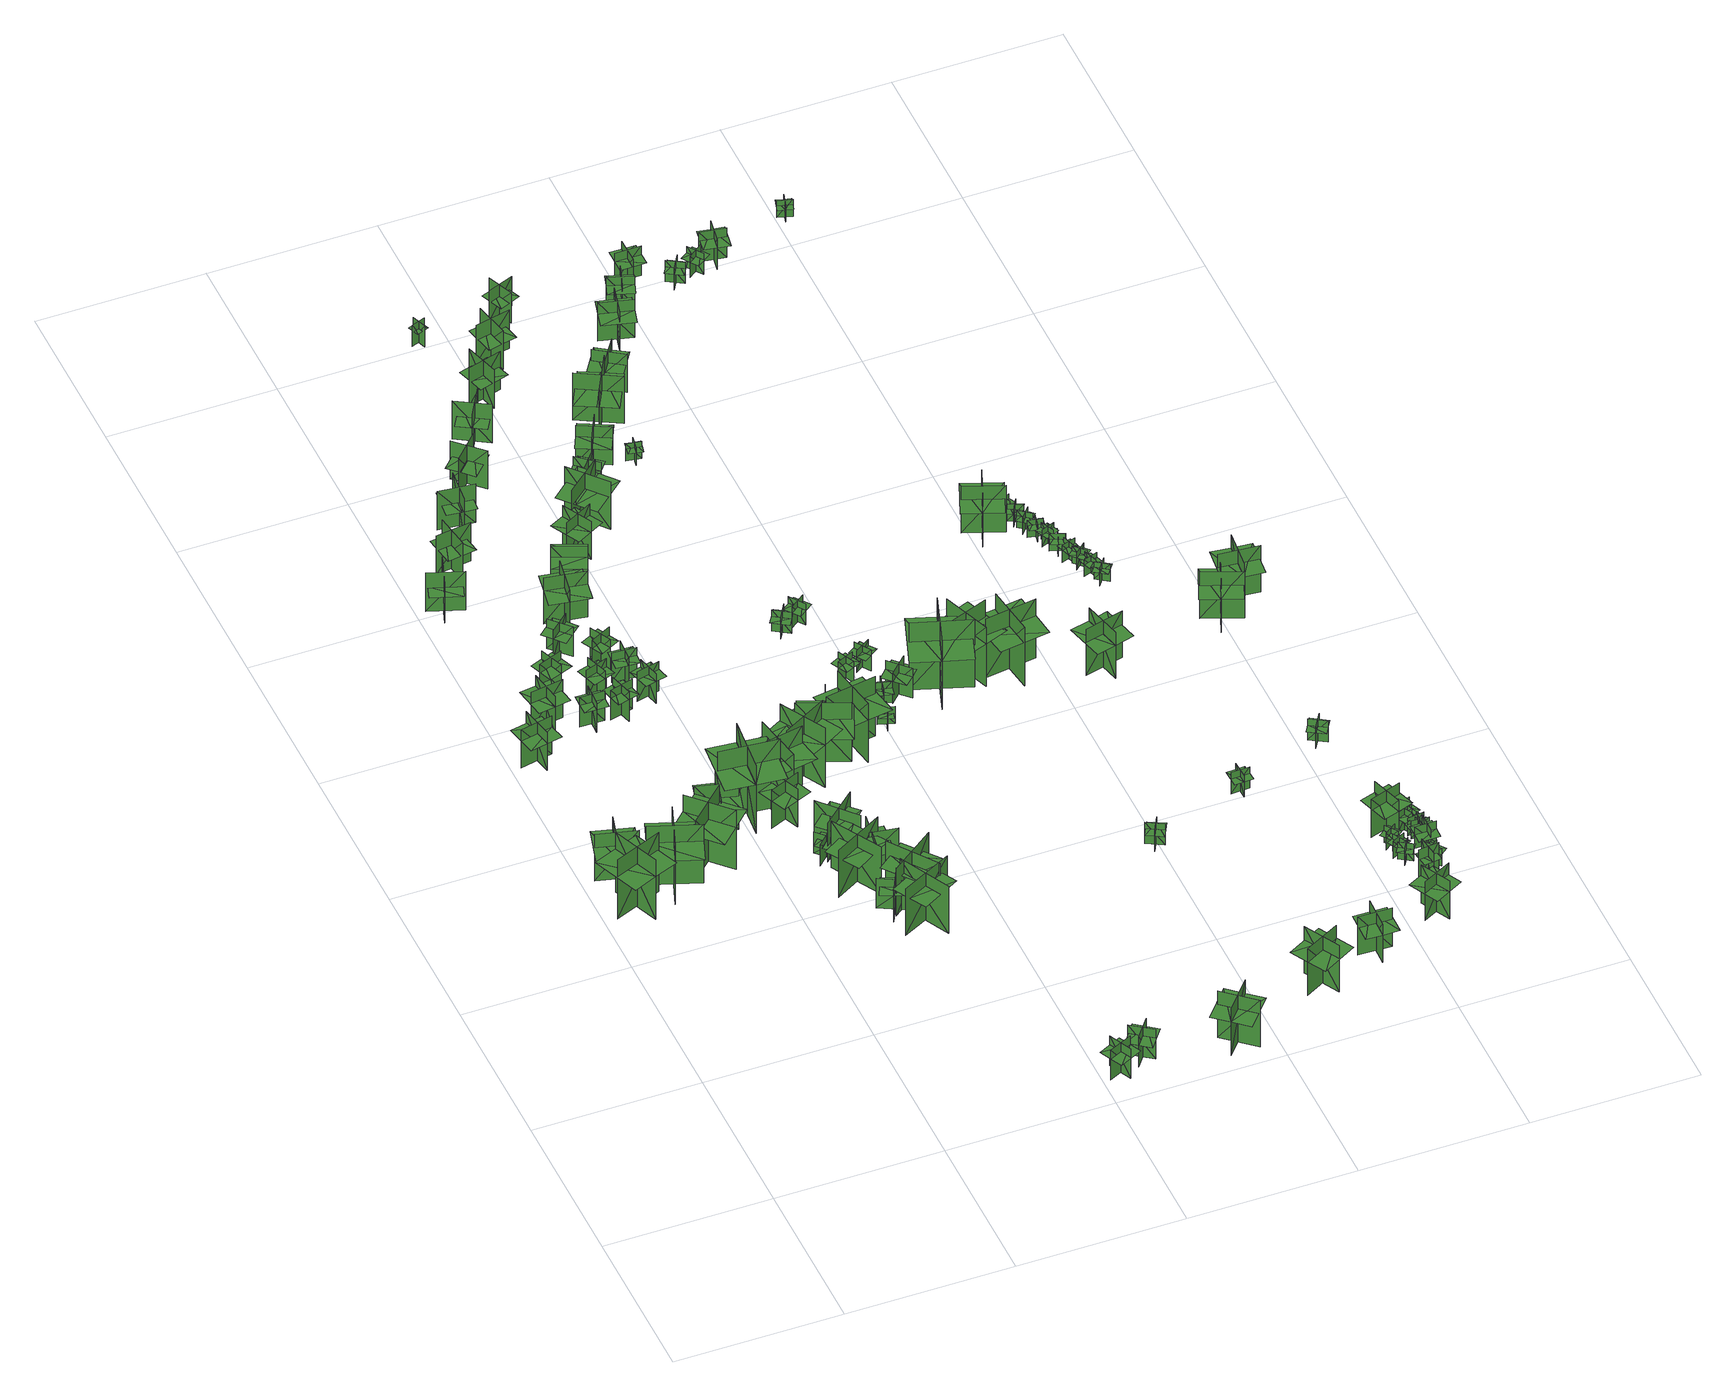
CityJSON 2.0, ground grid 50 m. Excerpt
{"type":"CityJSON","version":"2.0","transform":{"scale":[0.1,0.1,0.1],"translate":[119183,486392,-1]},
"CityObjects":{
"tree1":{"type":"SolitaryVegetationObject","geometry":[{"type":"MultiSurface","lod":"1","boundaries":[[[0,1,2]],[[0,2,3]],[[4,5,6]],[[4,6,7]],[[8,9,10]],[[8,10,11]],[[8,11,12]],[[8,12,13]]]}]},
"tree2":{"type":"SolitaryVegetationObject","geometry":[{"type":"MultiSurface","lod":"1","boundaries":[[[14,15,16]],[[14,16,17]],[[18,19,20]],[[18,20,21]],[[22,23,24]],[[22,24,25]],[[22,25,26]],[[22,26,27]]]}]},
"tree3":{"type":"SolitaryVegetationObject","geometry":[{"type":"MultiSurface","lod":"1","boundaries":[[[28,29,30]],[[28,30,31]],[[32,33,34]],[[32,34,35]],[[36,37,38]],[[36,38,39]],[[36,39,40]],[[36,40,41]]]}]},
"tree4":{"type":"SolitaryVegetationObject","geometry":[{"type":"MultiSurface","lod":"1","boundaries":[[[42,43,44]],[[42,44,45]],[[46,47,48]],[[46,48,49]],[[50,51,52]],[[50,52,53]],[[50,53,54]],[[50,54,55]]]}]},
"tree5":{"type":"SolitaryVegetationObject","geometry":[{"type":"MultiSurface","lod":"1","boundaries":[[[56,57,58]],[[56,58,59]],[[60,61,62]],[[60,62,63]],[[64,65,66]],[[64,66,67]],[[64,67,68]],[[64,68,69]]]}]},
"tree6":{"type":"SolitaryVegetationObject","geometry":[{"type":"MultiSurface","lod":"1","boundaries":[[[70,71,72]],[[70,72,73]],[[74,75,76]],[[74,76,77]],[[78,79,80]],[[78,80,81]],[[78,81,82]],[[78,82,83]]]}]},
"tree7":{"type":"SolitaryVegetationObject","geometry":[{"type":"MultiSurface","lod":"1","boundaries":[[[84,85,86]],[[84,86,87]],[[88,89,90]],[[88,90,91]],[[92,93,94]],[[92,94,95]],[[92,96,97]],[[92,97,93]]]}]},
"tree8":{"type":"SolitaryVegetationObject","geometry":[{"type":"MultiSurface","lod":"1","boundaries":[[[98,99,100]],[[98,100,101]],[[102,103,104]],[[102,104,105]],[[106,107,108]],[[106,108,109]],[[106,109,110]],[[106,110,111]]]}]},
"tree9":{"type":"SolitaryVegetationObject","geometry":[{"type":"MultiSurface","lod":"1","boundaries":[[[112,113,114]],[[112,114,115]],[[116,117,118]],[[116,118,119]],[[120,121,122]],[[120,122,123]],[[120,123,124]],[[120,124,125]]]}]},
"tree10":{"type":"SolitaryVegetationObject","geometry":[{"type":"MultiSurface","lod":"1","boundaries":[[[126,127,128]],[[126,128,129]],[[130,131,132]],[[130,132,133]],[[134,135,136]],[[134,136,137]],[[134,137,138]],[[134,138,139]]]}]},
"tree11":{"type":"SolitaryVegetationObject","geometry":[{"type":"MultiSurface","lod":"1","boundaries":[[[140,141,142]],[[140,142,143]],[[144,145,146]],[[144,146,147]],[[148,149,150]],[[148,150,151]],[[148,151,152]],[[148,152,153]]]}]},
"tree12":{"type":"SolitaryVegetationObject","geometry":[{"type":"MultiSurface","lod":"1","boundaries":[[[154,155,156]],[[154,156,157]],[[158,159,160]],[[158,160,161]],[[162,163,164]],[[162,164,165]],[[162,165,166]],[[162,166,167]]]}]},
"tree13":{"type":"SolitaryVegetationObject","geometry":[{"type":"MultiSurface","lod":"1","boundaries":[[[168,169,170]],[[168,170,171]],[[172,173,174]],[[172,174,175]],[[176,177,178]],[[176,178,179]],[[176,179,180]],[[176,180,181]]]}]},
"tree14":{"type":"SolitaryVegetationObject","geometry":[{"type":"MultiSurface","lod":"1","boundaries":[[[182,183,184]],[[182,184,185]],[[186,187,188]],[[186,188,189]],[[190,191,192]],[[190,192,193]],[[190,194,195]],[[190,195,191]]]}]},
"tree15":{"type":"SolitaryVegetationObject","geometry":[{"type":"MultiSurface","lod":"1","boundaries":[[[196,197,198]],[[196,198,199]],[[200,201,202]],[[200,202,203]],[[204,205,206]],[[204,206,207]],[[204,207,208]],[[204,208,209]]]}]},
"tree16":{"type":"SolitaryVegetationObject","geometry":[{"type":"MultiSurface","lod":"1","boundaries":[[[210,211,212]],[[210,212,213]],[[214,215,216]],[[214,216,217]],[[218,219,220]],[[218,220,221]],[[218,221,222]],[[218,222,223]]]}]},
"tree17":{"type":"SolitaryVegetationObject","geometry":[{"type":"MultiSurface","lod":"1","boundaries":[[[224,225,226]],[[224,226,227]],[[228,229,230]],[[228,230,231]],[[232,233,234]],[[232,234,235]],[[232,235,236]],[[232,236,237]]]}]},
"tree18":{"type":"SolitaryVegetationObject","geometry":[{"type":"MultiSurface","lod":"1","boundaries":[[[238,239,240]],[[238,240,241]],[[242,243,244]],[[242,244,245]],[[246,247,248]],[[246,248,249]],[[246,249,250]],[[246,250,251]]]}]},
"tree19":{"type":"SolitaryVegetationObject","geometry":[{"type":"MultiSurface","lod":"1","boundaries":[[[252,253,254]],[[252,254,255]],[[256,257,258]],[[256,258,259]],[[260,261,262]],[[260,262,263]],[[260,263,264]],[[260,264,265]]]}]},
"tree20":{"type":"SolitaryVegetationObject","geometry":[{"type":"MultiSurface","lod":"1","boundaries":[[[266,267,268]],[[266,268,269]],[[270,271,272]],[[270,272,273]],[[274,275,276]],[[274,276,277]],[[274,277,278]],[[274,278,279]]]}]},
"tree21":{"type":"SolitaryVegetationObject","geometry":[{"type":"MultiSurface","lod":"1","boundaries":[[[280,281,282]],[[280,282,283]],[[284,285,286]],[[284,286,287]],[[288,289,290]],[[288,290,291]],[[288,291,292]],[[288,292,293]]]}]},
"tree22":{"type":"SolitaryVegetationObject","geometry":[{"type":"MultiSurface","lod":"1","boundaries":[[[294,295,296]],[[294,296,297]],[[298,299,300]],[[298,300,301]],[[302,303,304]],[[302,304,305]],[[302,305,306]],[[302,306,307]]]}]},
"tree23":{"type":"SolitaryVegetationObject","geometry":[{"type":"MultiSurface","lod":"1","boundaries":[[[308,309,310]],[[308,310,311]],[[312,313,314]],[[312,314,315]],[[316,317,318]],[[316,318,319]],[[316,319,320]],[[316,320,321]]]}]},
"tree24":{"type":"SolitaryVegetationObject","geometry":[{"type":"MultiSurface","lod":"1","boundaries":[[[322,323,324]],[[322,324,325]],[[326,327,328]],[[326,328,329]],[[330,331,332]],[[330,332,333]],[[330,333,334]],[[330,334,335]]]}]},
"tree25":{"type":"SolitaryVegetationObject","geometry":[{"type":"MultiSurface","lod":"1","boundaries":[[[336,337,338]],[[336,338,339]],[[340,341,342]],[[340,342,343]],[[344,345,346]],[[344,346,347]],[[344,347,348]],[[344,348,349]]]}]},
"tree26":{"type":"SolitaryVegetationObject","geometry":[{"type":"MultiSurface","lod":"1","boundaries":[[[350,351,352]],[[350,352,353]],[[354,355,356]],[[354,356,357]],[[358,359,360]],[[358,360,361]],[[358,361,362]],[[358,362,363]]]}]},
"tree27":{"type":"SolitaryVegetationObject","geometry":[{"type":"MultiSurface","lod":"1","boundaries":[[[364,365,366]],[[364,366,367]],[[368,369,370]],[[368,370,371]],[[372,373,374]],[[372,374,375]],[[372,375,376]],[[372,376,377]]]}]},
"tree28":{"type":"SolitaryVegetationObject","geometry":[{"type":"MultiSurface","lod":"1","boundaries":[[[378,379,380]],[[378,380,381]],[[382,383,384]],[[382,384,385]],[[386,387,388]],[[386,388,389]],[[386,390,391]],[[386,391,387]]]}]},
"tree29":{"type":"SolitaryVegetationObject","geometry":[{"type":"MultiSurface","lod":"1","boundaries":[[[392,393,394]],[[392,394,395]],[[396,397,398]],[[396,398,399]],[[400,401,402]],[[400,402,403]],[[400,403,404]],[[400,404,405]]]}]},
"tree30":{"type":"SolitaryVegetationObject","geometry":[{"type":"MultiSurface","lod":"1","boundaries":[[[406,407,408]],[[406,408,409]],[[410,411,412]],[[410,412,413]],[[414,415,416]],[[414,416,417]],[[414,417,418]],[[414,418,419]]]}]},
"tree31":{"type":"SolitaryVegetationObject","geometry":[{"type":"MultiSurface","lod":"1","boundaries":[[[420,421,422]],[[420,422,423]],[[424,425,426]],[[424,426,427]],[[428,429,430]],[[428,430,431]],[[428,431,432]],[[428,432,433]]]}]},
"tree32":{"type":"SolitaryVegetationObject","geometry":[{"type":"MultiSurface","lod":"1","boundaries":[[[434,435,436]],[[434,436,437]],[[438,439,440]],[[438,440,441]],[[442,443,444]],[[442,444,445]],[[442,445,446]],[[442,446,447]]]}]},
"tree33":{"type":"SolitaryVegetationObject","geometry":[{"type":"MultiSurface","lod":"1","boundaries":[[[448,449,450]],[[448,450,451]],[[452,453,454]],[[452,454,455]],[[456,457,458]],[[456,458,459]],[[456,459,460]],[[456,460,461]]]}]},
"tree34":{"type":"SolitaryVegetationObject","geometry":[{"type":"MultiSurface","lod":"1","boundaries":[[[462,463,464]],[[462,464,465]],[[466,467,468]],[[466,468,469]],[[470,471,472]],[[470,472,473]],[[470,474,475]],[[470,475,471]]]}]},
"tree35":{"type":"SolitaryVegetationObject","geometry":[{"type":"MultiSurface","lod":"1","boundaries":[[[476,477,478]],[[476,478,479]],[[480,481,482]],[[480,482,483]],[[484,485,486]],[[484,486,487]],[[484,487,488]],[[484,488,489]]]}]},
"tree36":{"type":"SolitaryVegetationObject","geometry":[{"type":"MultiSurface","lod":"1","boundaries":[[[490,491,492]],[[490,492,493]],[[494,495,496]],[[494,496,497]],[[498,499,500]],[[498,500,501]],[[498,501,502]],[[498,502,503]]]}]},
"tree37":{"type":"SolitaryVegetationObject","geometry":[{"type":"MultiSurface","lod":"1","boundaries":[[[504,505,506]],[[504,506,507]],[[508,509,510]],[[508,510,511]],[[512,513,514]],[[512,514,515]],[[512,516,517]],[[512,517,513]]]}]},
"tree38":{"type":"SolitaryVegetationObject","geometry":[{"type":"MultiSurface","lod":"1","boundaries":[[[518,519,520]],[[518,520,521]],[[522,523,524]],[[522,524,525]],[[526,527,528]],[[526,528,529]],[[526,529,530]],[[526,530,531]]]}]},
"tree39":{"type":"SolitaryVegetationObject","geometry":[{"type":"MultiSurface","lod":"1","boundaries":[[[532,533,534]],[[532,534,535]],[[536,537,538]],[[536,538,539]],[[540,541,542]],[[540,542,543]],[[540,543,544]],[[540,544,545]]]}]},
"tree40":{"type":"SolitaryVegetationObject","geometry":[{"type":"MultiSurface","lod":"1","boundaries":[[[546,547,548]],[[546,548,549]],[[550,551,552]],[[550,552,553]],[[554,555,556]],[[554,556,557]],[[554,557,558]],[[554,558,559]]]}]},
"tree41":{"type":"SolitaryVegetationObject","geometry":[{"type":"MultiSurface","lod":"1","boundaries":[[[560,561,562]],[[560,562,563]],[[564,565,566]],[[564,566,567]],[[568,569,570]],[[568,570,571]],[[568,571,572]],[[568,572,573]]]}]},
"tree42":{"type":"SolitaryVegetationObject","geometry":[{"type":"MultiSurface","lod":"1","boundaries":[[[574,575,576]],[[574,576,577]],[[578,579,580]],[[578,580,581]],[[582,583,584]],[[582,584,585]],[[582,585,586]],[[582,586,587]]]}]},
"tree43":{"type":"SolitaryVegetationObject","geometry":[{"type":"MultiSurface","lod":"1","boundaries":[[[588,589,590]],[[588,590,591]],[[592,593,594]],[[592,594,595]],[[596,597,598]],[[596,598,599]],[[596,600,601]],[[596,601,597]]]}]},
"tree44":{"type":"SolitaryVegetationObject","geometry":[{"type":"MultiSurface","lod":"1","boundaries":[[[602,603,604]],[[602,604,605]],[[606,607,608]],[[606,608,609]],[[610,611,612]],[[610,612,613]],[[610,614,615]],[[610,615,611]]]}]},
"tree45":{"type":"SolitaryVegetationObject","geometry":[{"type":"MultiSurface","lod":"1","boundaries":[[[616,617,618]],[[616,618,619]],[[620,621,622]],[[620,622,623]],[[624,625,626]],[[624,626,627]],[[624,627,628]],[[624,628,629]]]}]},
"tree46":{"type":"SolitaryVegetationObject","geometry":[{"type":"MultiSurface","lod":"1","boundaries":[[[630,631,632]],[[630,632,633]],[[634,635,636]],[[634,636,637]],[[638,639,640]],[[638,640,641]],[[638,641,642]],[[638,642,643]]]}]},
"tree47":{"type":"SolitaryVegetationObject","geometry":[{"type":"MultiSurface","lod":"1","boundaries":[[[644,645,646]],[[644,646,647]],[[648,649,650]],[[648,650,651]],[[652,653,654]],[[652,654,655]],[[652,655,656]],[[652,656,657]]]}]},
"tree48":{"type":"SolitaryVegetationObject","geometry":[{"type":"MultiSurface","lod":"1","boundaries":[[[658,659,660]],[[658,660,661]],[[662,663,664]],[[662,664,665]],[[666,667,668]],[[666,668,669]],[[666,669,670]],[[666,670,671]]]}]},
"tree49":{"type":"SolitaryVegetationObject","geometry":[{"type":"MultiSurface","lod":"1","boundaries":[[[672,673,674]],[[672,674,675]],[[676,677,678]],[[676,678,679]],[[680,681,682]],[[680,682,683]],[[680,683,684]],[[680,684,685]]]}]},
"tree50":{"type":"SolitaryVegetationObject","geometry":[{"type":"MultiSurface","lod":"1","boundaries":[[[686,687,688]],[[686,688,689]],[[690,691,692]],[[690,692,693]],[[694,695,696]],[[694,696,697]],[[694,697,698]],[[694,698,699]]]}]},
"tree51":{"type":"SolitaryVegetationObject","geometry":[{"type":"MultiSurface","lod":"1","boundaries":[[[700,701,702]],[[700,702,703]],[[704,705,706]],[[704,706,707]],[[708,709,710]],[[708,710,711]],[[708,711,712]],[[708,712,713]]]}]},
"tree52":{"type":"SolitaryVegetationObject","geometry":[{"type":"MultiSurface","lod":"1","boundaries":[[[714,715,716]],[[714,716,717]],[[718,719,720]],[[718,720,721]],[[722,723,724]],[[722,724,725]],[[722,726,727]],[[722,727,723]]]}]},
"tree53":{"type":"SolitaryVegetationObject","geometry":[{"type":"MultiSurface","lod":"1","boundaries":[[[728,729,730]],[[728,730,731]],[[732,733,734]],[[732,734,735]],[[736,737,738]],[[736,738,739]],[[736,739,740]],[[736,740,741]]]}]},
"tree54":{"type":"SolitaryVegetationObject","geometry":[{"type":"MultiSurface","lod":"1","boundaries":[[[742,743,744]],[[742,744,745]],[[746,747,748]],[[746,748,749]],[[750,751,752]],[[750,752,753]],[[750,753,754]],[[750,754,755]]]}]},
"tree55":{"type":"SolitaryVegetationObject","geometry":[{"type":"MultiSurface","lod":"1","boundaries":[[[756,757,758]],[[756,758,759]],[[760,761,762]],[[760,762,763]],[[764,765,766]],[[764,766,767]],[[764,767,768]],[[764,768,769]]]}]},
"tree56":{"type":"SolitaryVegetationObject","geometry":[{"type":"MultiSurface","lod":"1","boundaries":[[[770,771,772]],[[770,772,773]],[[774,775,776]],[[774,776,777]],[[778,779,780]],[[778,780,781]],[[778,782,783]],[[778,783,779]]]}]},
"tree57":{"type":"SolitaryVegetationObject","geometry":[{"type":"MultiSurface","lod":"1","boundaries":[[[784,785,786]],[[784,786,787]],[[788,789,790]],[[788,790,791]],[[792,793,794]],[[792,794,795]],[[792,795,796]],[[792,796,797]]]}]},
"tree58":{"type":"SolitaryVegetationObject","geometry":[{"type":"MultiSurface","lod":"1","boundaries":[[[798,799,800]],[[798,800,801]],[[802,803,804]],[[802,804,805]],[[806,807,808]],[[806,808,809]],[[806,809,810]],[[806,810,811]]]}]},
"tree59":{"type":"SolitaryVegetationObject","geometry":[{"type":"MultiSurface","lod":"1","boundaries":[[[812,813,814]],[[812,814,815]],[[816,817,818]],[[816,818,819]],[[820,821,822]],[[820,822,823]],[[820,823,824]],[[820,824,825]]]}]},
"tree60":{"type":"SolitaryVegetationObject","geometry":[{"type":"MultiSurface","lod":"1","boundaries":[[[826,827,828]],[[826,828,829]],[[830,831,832]],[[830,832,833]],[[834,835,836]],[[834,836,837]],[[834,837,838]],[[834,838,839]]]}]},
"tree61":{"type":"SolitaryVegetationObject","geometry":[{"type":"MultiSurface","lod":"1","boundaries":[[[840,841,842]],[[840,842,843]],[[844,845,846]],[[844,846,847]],[[848,849,850]],[[848,850,851]],[[848,851,852]],[[848,852,853]]]}]},
"tree62":{"type":"SolitaryVegetationObject","geometry":[{"type":"MultiSurface","lod":"1","boundaries":[[[854,855,856]],[[854,856,857]],[[858,859,860]],[[858,860,861]],[[862,863,864]],[[862,864,865]],[[862,865,866]],[[862,866,867]]]}]},
"tree63":{"type":"SolitaryVegetationObject","geometry":[{"type":"MultiSurface","lod":"1","boundaries":[[[868,869,870]],[[868,870,871]],[[872,873,874]],[[872,874,875]],[[876,877,878]],[[876,878,879]],[[876,879,880]],[[876,880,881]]]}]},
"tree64":{"type":"SolitaryVegetationObject","geometry":[{"type":"MultiSurface","lod":"1","boundaries":[[[882,883,884]],[[882,884,885]],[[886,887,888]],[[886,888,889]],[[890,891,892]],[[890,892,893]],[[890,893,894]],[[890,894,895]]]}]},
"tree65":{"type":"SolitaryVegetationObject","geometry":[{"type":"MultiSurface","lod":"1","boundaries":[[[896,897,898]],[[896,898,899]],[[900,901,902]],[[900,902,903]],[[904,905,906]],[[904,906,907]],[[904,907,908]],[[904,908,909]]]}]},
"tree66":{"type":"SolitaryVegetationObject","geometry":[{"type":"MultiSurface","lod":"1","boundaries":[[[910,911,912]],[[910,912,913]],[[914,915,916]],[[914,916,917]],[[918,919,920]],[[918,920,921]],[[918,921,922]],[[918,922,923]]]}]},
"tree67":{"type":"SolitaryVegetationObject","geometry":[{"type":"MultiSurface","lod":"1","boundaries":[[[924,925,926]],[[924,926,927]],[[928,929,930]],[[928,930,931]],[[932,933,934]],[[932,934,935]],[[932,935,936]],[[932,936,937]]]}]},
"tree68":{"type":"SolitaryVegetationObject","geometry":[{"type":"MultiSurface","lod":"1","boundaries":[[[938,939,940]],[[938,940,941]],[[942,943,944]],[[942,944,945]],[[946,947,948]],[[946,948,949]],[[946,949,950]],[[946,950,951]]]}]},
"tree69":{"type":"SolitaryVegetationObject","geometry":[{"type":"MultiSurface","lod":"1","boundaries":[[[952,953,954]],[[952,954,955]],[[956,957,958]],[[956,958,959]],[[960,961,962]],[[960,962,963]],[[960,963,964]],[[960,964,965]]]}]},
"tree70":{"type":"SolitaryVegetationObject","geometry":[{"type":"MultiSurface","lod":"1","boundaries":[[[966,967,968]],[[966,968,969]],[[970,971,972]],[[970,972,973]],[[974,975,976]],[[974,976,977]],[[974,977,978]],[[974,978,979]]]}]},
"tree71":{"type":"SolitaryVegetationObject","geometry":[{"type":"MultiSurface","lod":"1","boundaries":[[[980,981,982]],[[980,982,983]],[[984,985,986]],[[984,986,987]],[[988,989,990]],[[988,990,991]],[[988,991,992]],[[988,992,993]]]}]},
"tree72":{"type":"SolitaryVegetationObject","geometry":[{"type":"MultiSurface","lod":"1","boundaries":[[[994,995,996]],[[994,996,997]],[[998,999,1000]],[[998,1000,1001]],[[1002,1003,1004]],[[1002,1004,1005]],[[1002,1005,1006]],[[1002,1006,1007]]]}]},
"tree73":{"type":"SolitaryVegetationObject","geometry":[{"type":"MultiSurface","lod":"1","boundaries":[[[1008,1009,1010]],[[1008,1010,1011]],[[1012,1013,1014]],[[1012,1014,1015]],[[1016,1017,1018]],[[1016,1018,1019]],[[1016,1019,1020]],[[1016,1020,1021]]]}]},
"tree74":{"type":"SolitaryVegetationObject","geometry":[{"type":"MultiSurface","lod":"1","boundaries":[[[1022,1023,1024]],[[1022,1024,1025]],[[1026,1027,1028]],[[1026,1028,1029]],[[1030,1031,1032]],[[1030,1032,1033]],[[1030,1033,1034]],[[1030,1034,1035]]]}]},
"tree75":{"type":"SolitaryVegetationObject","geometry":[{"type":"MultiSurface","lod":"1","boundaries":[[[1036,1037,1038]],[[1036,1038,1039]],[[1040,1041,1042]],[[1040,1042,1043]],[[1044,1045,1046]],[[1044,1046,1047]],[[1044,1047,1048]],[[1044,1048,1049]]]}]},
"tree76":{"type":"SolitaryVegetationObject","geometry":[{"type":"MultiSurface","lod":"1","boundaries":[[[1050,1051,1052]],[[1050,1052,1053]],[[1054,1055,1056]],[[1054,1056,1057]],[[1058,1059,1060]],[[1058,1060,1061]],[[1058,1061,1062]],[[1058,1062,1063]]]}]},
"tree77":{"type":"SolitaryVegetationObject","geometry":[{"type":"MultiSurface","lod":"1","boundaries":[[[1064,1065,1066]],[[1064,1066,1067]],[[1068,1069,1070]],[[1068,1070,1071]],[[1072,1073,1074]],[[1072,1074,1075]],[[1072,1075,1076]],[[1072,1076,1077]]]}]},
"tree78":{"type":"SolitaryVegetationObject","geometry":[{"type":"MultiSurface","lod":"1","boundaries":[[[1078,1079,1080]],[[1078,1080,1081]],[[1082,1083,1084]],[[1082,1084,1085]],[[1086,1087,1088]],[[1086,1088,1089]],[[1086,1089,1090]],[[1086,1090,1091]]]}]},
"tree79":{"type":"SolitaryVegetationObject","geometry":[{"type":"MultiSurface","lod":"1","boundaries":[[[1092,1093,1094]],[[1092,1094,1095]],[[1096,1097,1098]],[[1096,1098,1099]],[[1100,1101,1102]],[[1100,1102,1103]],[[1100,1103,1104]],[[1100,1104,1105]]]}]},
"tree80":{"type":"SolitaryVegetationObject","geometry":[{"type":"MultiSurface","lod":"1","boundaries":[[[1106,1107,1108]],[[1106,1108,1109]],[[1110,1111,1112]],[[1110,1112,1113]],[[1114,1115,1116]],[[1114,1116,1117]],[[1114,1117,1118]],[[1114,1118,1119]]]}]},
"tree81":{"type":"SolitaryVegetationObject","geometry":[{"type":"MultiSurface","lod":"1","boundaries":[[[1120,1121,1122]],[[1120,1122,1123]],[[1124,1125,1126]],[[1124,1126,1127]],[[1128,1129,1130]],[[1128,1130,1131]],[[1128,1131,1132]],[[1128,1132,1133]]]}]},
"tree82":{"type":"SolitaryVegetationObject","geometry":[{"type":"MultiSurface","lod":"1","boundaries":[[[1134,1135,1136]],[[1134,1136,1137]],[[1138,1139,1140]],[[1138,1140,1141]],[[1142,1143,1144]],[[1142,1144,1145]],[[1142,1145,1146]],[[1142,1146,1147]]]}]},
"tree83":{"type":"SolitaryVegetationObject","geometry":[{"type":"MultiSurface","lod":"1","boundaries":[[[1148,1149,1150]],[[1148,1150,1151]],[[1152,1153,1154]],[[1152,1154,1155]],[[1156,1157,1158]],[[1156,1158,1159]],[[1156,1159,1160]],[[1156,1160,1161]]]}]},
"tree84":{"type":"SolitaryVegetationObject","geometry":[{"type":"MultiSurface","lod":"1","boundaries":[[[1162,1163,1164]],[[1162,1164,1165]],[[1166,1167,1168]],[[1166,1168,1169]],[[1170,1171,1172]],[[1170,1172,1173]],[[1170,1173,1174]],[[1170,1174,1175]]]}]},
"tree85":{"type":"SolitaryVegetationObject","geometry":[{"type":"MultiSurface","lod":"1","boundaries":[[[1176,1177,1178]],[[1176,1178,1179]],[[1180,1181,1182]],[[1180,1182,1183]],[[1184,1185,1186]],[[1184,1186,1187]],[[1184,1187,1188]],[[1184,1188,1189]]]}]},
"tree86":{"type":"SolitaryVegetationObject","geometry":[{"type":"MultiSurface","lod":"1","boundaries":[[[1190,1191,1192]],[[1190,1192,1193]],[[1194,1195,1196]],[[1194,1196,1197]],[[1198,1199,1200]],[[1198,1200,1201]],[[1198,1201,1202]],[[1198,1202,1203]]]}]},
"tree87":{"type":"SolitaryVegetationObject","geometry":[{"type":"MultiSurface","lod":"1","boundaries":[[[1204,1205,1206]],[[1204,1206,1207]],[[1208,1209,1210]],[[1208,1210,1211]],[[1212,1213,1214]],[[1212,1214,1215]],[[1212,1215,1216]],[[1212,1216,1217]]]}]},
"tree88":{"type":"SolitaryVegetationObject","geometry":[{"type":"MultiSurface","lod":"1","boundaries":[[[1218,1219,1220]],[[1218,1220,1221]],[[1222,1223,1224]],[[1222,1224,1225]],[[1226,1227,1228]],[[1226,1228,1229]],[[1226,1229,1230]],[[1226,1230,1231]]]}]},
"tree89":{"type":"SolitaryVegetationObject","geometry":[{"type":"MultiSurface","lod":"1","boundaries":[[[1232,1233,1234]],[[1232,1234,1235]],[[1236,1237,1238]],[[1236,1238,1239]],[[1240,1241,1242]],[[1240,1242,1243]],[[1240,1243,1244]],[[1240,1244,1245]]]}]},
"tree90":{"type":"SolitaryVegetationObject","geometry":[{"type":"MultiSurface","lod":"1","boundaries":[[[1246,1247,1248]],[[1246,1248,1249]],[[1250,1251,1252]],[[1250,1252,1253]],[[1254,1255,1256]],[[1254,1256,1257]],[[1254,1257,1258]],[[1254,1258,1259]]]}]},
"tree91":{"type":"SolitaryVegetationObject","geometry":[{"type":"MultiSurface","lod":"1","boundaries":[[[1260,1261,1262]],[[1260,1262,1263]],[[1264,1265,1266]],[[1264,1266,1267]],[[1268,1269,1270]],[[1268,1270,1271]],[[1268,1271,1272]],[[1268,1272,1273]]]}]},
"tree92":{"type":"SolitaryVegetationObject","geometry":[{"type":"MultiSurface","lod":"1","boundaries":[[[1274,1275,1276]],[[1274,1276,1277]],[[1278,1279,1280]],[[1278,1280,1281]],[[1282,1283,1284]],[[1282,1284,1285]],[[1282,1285,1286]],[[1282,1286,1287]]]}]},
"tree93":{"type":"SolitaryVegetationObject","geometry":[{"type":"MultiSurface","lod":"1","boundaries":[[[1288,1289,1290]],[[1288,1290,1291]],[[1292,1293,1294]],[[1292,1294,1295]],[[1296,1297,1298]],[[1296,1298,1299]],[[1296,1299,1300]],[[1296,1300,1301]]]}]},
"tree94":{"type":"SolitaryVegetationObject","geometry":[{"type":"MultiSurface","lod":"1","boundaries":[[[1302,1303,1304]],[[1302,1304,1305]],[[1306,1307,1308]],[[1306,1308,1309]],[[1310,1311,1312]],[[1310,1312,1313]],[[1310,1313,1314]],[[1310,1314,1315]]]}]},
"tree95":{"type":"SolitaryVegetationObject","geometry":[{"type":"MultiSurface","lod":"1","boundaries":[[[1316,1317,1318]],[[1316,1318,1319]],[[1320,1321,1322]],[[1320,1322,1323]],[[1324,1325,1326]],[[1324,1326,1327]],[[1324,1327,1328]],[[1324,1328,1329]]]}]},
"tree96":{"type":"SolitaryVegetationObject","geometry":[{"type":"MultiSurface","lod":"1","boundaries":[[[1330,1331,1332]],[[1330,1332,1333]],[[1334,1335,1336]],[[1334,1336,1337]],[[1338,1339,1340]],[[1338,1340,1341]],[[1338,1341,1342]],[[1338,1342,1343]]]}]},
"tree97":{"type":"SolitaryVegetationObject","geometry":[{"type":"MultiSurface","lod":"1","boundaries":[[[1344,1345,1346]],[[1344,1346,1347]],[[1348,1349,1350]],[[1348,1350,1351]],[[1352,1353,1354]],[[1352,1354,1355]],[[1352,1355,1356]],[[1352,1356,1357]]]}]},
"tree98":{"type":"SolitaryVegetationObject","geometry":[{"type":"MultiSurface","lod":"1","boundaries":[[[1358,1359,1360]],[[1358,1360,1361]],[[1362,1363,1364]],[[1362,1364,1365]],[[1366,1367,1368]],[[1366,1368,1369]],[[1366,1369,1370]],[[1366,1370,1371]]]}]}
},
"vertices":[
[36,1184,16],[180,1243,16],[180,1243,232],[36,1184,232],[131,1144,16],[73,1287,16],[73,1287,232],[131,1144,232],[131,1144,172],[203,1173,172],[144,1316,172],[73,1287,172],[1,1258,172],[60,1114,172],
[38,1350,15],[155,1319,15],[155,1319,184],[38,1350,184],[78,1280,15],[109,1397,15],[109,1397,184],[78,1280,184],[78,1280,137],[137,1264,137],[168,1382,137],[109,1397,137],[50,1413,137],[19,1295,137],
[254,1327,13],[202,1181,13],[202,1181,228],[254,1327,228],[160,1283,13],[306,1231,13],[306,1231,228],[160,1283,228],[160,1283,168],[134,1210,168],[280,1158,168],[306,1231,168],[332,1304,168],[186,1356,168],
[89,1811,11],[69,1909,11],[69,1909,150],[89,1811,150],[126,1866,11],[28,1846,11],[28,1846,150],[126,1866,150],[126,1866,111],[116,1915,111],[18,1895,111],[28,1846,111],[38,1798,111],[136,1818,111],
[404,1358,12],[292,1251,12],[292,1251,228],[404,1358,228],[300,1361,12],[408,1249,12],[408,1249,228],[300,1361,228],[300,1361,167],[244,1307,167],[352,1195,167],[408,1249,167],[463,1302,167],[356,1414,167],
[110,1973,13],[208,1989,13],[208,1989,151],[110,1973,151],[164,1934,13],[147,2032,13],[147,2032,151],[164,1934,151],[164,1934,113],[213,1942,113],[196,2040,113],[147,2032,113],[98,2024,113],[114,1925,113],
[29,2521,12],[131,2486,12],[131,2486,153],[29,2521,153],[59,2460,12],[59,2460,153],[94,2563,153],[94,2563,12],[36,2523,99],[126,2492,99],[140,2534,99],[51,2565,99],[22,2480,99],[111,2449,99],
[476,1393,14],[359,1425,14],[359,1425,184],[476,1393,184],[436,1464,14],[405,1346,14],[405,1346,184],[436,1464,184],[436,1464,136],[377,1479,136],[346,1362,136],[405,1346,136],[464,1330,136],[495,1448,136],
[269,1894,17],[271,1965,17],[271,1965,125],[269,1894,125],[307,1930,17],[235,1932,17],[235,1932,125],[307,1930,125],[307,1930,97],[307,1964,97],[236,1966,97],[235,1932,97],[234,1897,97],[306,1896,97],
[260,2127,13],[187,2099,13],[187,2099,120],[260,2127,120],[213,2148,13],[240,2075,13],[240,2075,120],[213,2148,120],[213,2148,90],[176,2134,90],[204,2062,90],[240,2075,90],[277,2089,90],[249,2162,90],
[314,2069,19],[337,2001,19],[337,2001,127],[314,2069,127],[291,2022,19],[359,2045,19],[359,2045,127],[291,2022,127],[291,2022,99],[302,1989,99],[370,2012,99],[359,2045,99],[348,2077,99],[280,2055,99],
[393,1946,16],[323,1927,16],[323,1927,124],[393,1946,124],[347,1972,16],[366,1902,16],[366,1902,124],[347,1972,124],[347,1972,96],[314,1963,96],[332,1893,96],[366,1902,96],[399,1911,96],[381,1980,96],
[438,1452,14],[614,1435,14],[614,1435,260],[438,1452,260],[513,1360,14],[529,1536,14],[529,1536,260],[513,1360,260],[513,1360,191],[601,1352,191],[618,1528,191],[529,1536,191],[441,1545,191],[425,1369,191],
[151,2701,13],[167,2594,13],[167,2594,153],[151,2701,153],[111,2647,13],[111,2647,153],[218,2662,153],[218,2662,13],[156,2695,99],[170,2602,99],[213,2608,99],[199,2702,99],[111,2688,99],[125,2595,99],
[274,2259,14],[327,2202,14],[327,2202,121],[274,2259,121],[272,2208,14],[329,2260,14],[329,2260,121],[272,2208,121],[272,2208,91],[298,2179,91],[355,2231,91],[329,2260,91],[303,2288,91],[246,2236,91],
[677,1226,16],[621,1171,16],[621,1171,93],[677,1226,93],[625,1226,16],[625,1226,93],[679,1170,93],[679,1170,16],[672,1221,73],[653,1239,73],[612,1194,73],[630,1177,73],[649,1159,73],[691,1203,73],
[621,1039,13],[769,1124,13],[769,1124,184],[621,1039,184],[732,1009,13],[732,1009,184],[647,1157,184],[647,1157,13],[634,1046,139],[664,998,139],[777,1069,139],[747,1117,139],[717,1165,139],[604,1094,139],
[624,1336,18],[585,1428,18],[585,1428,157],[624,1336,157],[649,1398,18],[557,1358,18],[557,1358,157],[649,1398,157],[649,1398,118],[629,1443,118],[538,1404,118],[557,1358,118],[577,1313,118],[668,1352,118],
[697,960,15],[793,910,15],[793,910,123],[697,960,123],[719,890,15],[719,890,123],[769,987,123],[769,987,15],[705,955,95],[690,922,95],[767,887,95],[782,920,95],[797,953,95],[720,988,95],
[416,2162,16],[352,2129,16],[352,2129,125],[416,2162,125],[366,2177,16],[399,2114,16],[399,2114,125],[366,2177,125],[366,2177,96],[335,2161,96],[369,2098,96],[399,2114,96],[430,2130,96],[396,2194,96],
[421,2098,17],[416,2026,17],[416,2026,125],[421,2098,125],[382,2063,17],[453,2058,17],[453,2058,125],[382,2063,125],[382,2063,97],[379,2029,97],[451,2024,97],[453,2058,97],[455,2093,97],[384,2097,97],
[417,1968,15],[487,1985,15],[487,1985,123],[417,1968,123],[462,1941,15],[445,2011,15],[445,2011,123],[462,1941,123],[462,1941,95],[496,1950,95],[478,2019,95],[445,2011,95],[411,2002,95],[429,1933,95],
[730,830,12],[883,908,12],[883,908,183],[730,830,183],[840,795,12],[840,795,183],[762,947,183],[762,947,12],[744,836,138],[772,787,138],[888,853,138],[860,902,138],[832,952,138],[716,886,138],
[648,1181,14],[752,1275,14],[752,1275,154],[648,1181,154],[742,1177,14],[742,1177,154],[649,1281,154],[649,1281,14],[658,1189,116],[690,1156,116],[768,1233,116],[736,1266,116],[703,1299,116],[625,1223,116],
[370,2401,11],[350,2281,11],[350,2281,180],[370,2401,180],[304,2355,11],[424,2335,11],[424,2335,180],[304,2355,180],[304,2355,133],[294,2295,133],[414,2275,133],[424,2335,133],[434,2395,133],[314,2415,133],
[608,1547,15],[636,1395,15],[636,1395,230],[608,1547,230],[549,1463,15],[701,1490,15],[701,1490,230],[549,1463,230],[549,1463,170],[563,1386,170],[715,1414,170],[701,1490,170],[687,1567,170],[535,1539,170],
[753,1168,14],[733,1030,14],[733,1030,154],[753,1168,154],[678,1112,14],[678,1112,154],[817,1091,154],[817,1091,14],[751,1156,117],[705,1161,117],[694,1052,117],[740,1047,117],[786,1042,117],[798,1151,117],
[238,2755,13],[249,2863,13],[249,2863,153],[238,2755,153],[290,2798,13],[290,2798,153],[182,2810,153],[182,2810,13],[234,2763,99],[244,2857,99],[200,2861,99],[190,2767,99],[279,2758,99],[289,2852,99],
[1070,65,18],[1037,135,18],[1037,135,125],[1070,65,125],[1088,114,18],[1018,80,18],[1018,80,125],[1088,114,125],[1088,114,95],[1071,149,95],[1001,115,95],[1018,80,95],[1035,45,95],[1105,79,95],
[752,1026,13],[854,888,13],[854,888,184],[752,1026,184],[736,912,13],[736,912,184],[873,1014,184],[873,1014,13],[761,1013,139],[717,978,139],[801,874,139],[845,910,139],[889,946,139],[805,1049,139],
[1161,110,19],[1099,156,19],[1099,156,127],[1161,110,127],[1154,161,19],[1107,99,19],[1107,99,127],[1154,161,127],[1154,161,97],[1123,184,97],[1077,122,97],[1107,99,97],[1138,75,97],[1185,137,97],
[413,2433,10],[451,2525,10],[451,2525,148],[413,2433,148],[475,2458,10],[383,2496,10],[383,2496,148],[475,2458,148],[475,2458,110],[494,2504,110],[402,2542,110],[383,2496,110],[364,2450,110],[456,2412,110],
[655,1487,15],[791,1562,15],[791,1562,231],[655,1487,231],[754,1458,15],[679,1594,15],[679,1594,231],[754,1458,231],[754,1458,170],[822,1496,170],[747,1631,170],[679,1594,170],[611,1556,170],[686,1421,170],
[360,2986,13],[285,2908,13],[285,2908,153],[360,2986,153],[292,2984,13],[292,2984,153],[370,2909,153],[370,2909,13],[358,2978,99],[293,2910,99],[324,2879,99],[390,2947,99],[325,3009,99],[260,2941,99],
[861,1527,14],[718,1585,14],[718,1585,229],[861,1527,229],[822,1622,14],[763,1478,14],[763,1478,229],[822,1622,229],[822,1622,169],[750,1651,169],[691,1508,169],[763,1478,169],[835,1449,169],[893,1593,169],
[457,2562,13],[544,2609,13],[544,2609,152],[457,2562,152],[520,2542,13],[473,2630,13],[473,2630,152],[520,2542,152],[520,2542,113],[564,2566,113],[517,2653,113],[473,2630,113],[429,2606,113],[476,2519,113],
[386,3057,13],[441,3151,13],[441,3151,153],[386,3057,153],[452,3075,13],[452,3075,153],[358,3130,153],[358,3130,13],[386,3065,99],[434,3147,99],[396,3169,99],[348,3088,99],[425,3043,99],[473,3124,99],
[958,1599,13],[805,1574,13],[805,1574,229],[958,1599,229],[874,1659,13],[900,1507,13],[900,1507,229],[874,1659,229],[874,1659,168],[798,1647,168],[823,1494,168],[900,1507,168],[976,1519,168],[951,1672,168],
[506,2644,12],[611,2734,12],[611,2734,184],[506,2644,184],[615,2635,12],[525,2741,12],[525,2741,184],[615,2635,184],[518,2642,129],[561,2594,129],[664,2686,129],[622,2734,129],[580,2782,129],[476,2690,129],
[1349,128,17],[1441,49,17],[1441,49,187],[1349,128,187],[1355,47,17],[1434,139,17],[1434,139,187],[1355,47,187],[1355,47,139],[1401,8,139],[1480,100,139],[1434,139,139],[1388,179,139],[1309,87,139],
[597,2777,14],[646,2836,14],[646,2836,121],[597,2777,121],[648,2781,14],[588,2831,14],[588,2831,121],[648,2781,121],[648,2781,91],[673,2811,91],[613,2860,91],[588,2831,91],[564,2801,91],[623,2751,91],
[439,3522,19],[397,3507,19],[397,3507,96],[439,3522,96],[412,3535,19],[412,3535,96],[428,3492,96],[428,3492,19],[413,3533,71],[395,3527,71],[408,3493,71],[425,3499,71],[443,3506,71],[431,3540,71],
[450,3234,12],[554,3264,12],[554,3264,152],[450,3234,152],[510,3201,12],[510,3201,152],[480,3305,152],[480,3305,12],[456,3240,99],[546,3266,99],[534,3308,99],[443,3282,99],[468,3196,99],[559,3222,99],
[1025,1620,16],[979,1635,16],[979,1635,79],[1025,1620,79],[1011,1647,16],[1011,1647,79],[996,1601,79],[996,1601,16],[1021,1619,55],[981,1633,55],[975,1614,55],[1015,1601,55],[1028,1638,55],[988,1652,55],
[869,2049,18],[898,2096,18],[898,2096,95],[869,2049,95],[905,2057,18],[858,2087,18],[858,2087,95],[905,2057,95],[905,2057,73],[919,2081,73],[872,2110,73],[858,2087,73],[843,2063,73],[890,2034,73],
[995,1850,18],[945,1826,18],[945,1826,95],[995,1850,95],[960,1863,18],[984,1813,18],[984,1813,95],[960,1863,95],[960,1863,73],[935,1851,73],[959,1801,73],[984,1813,73],[1009,1824,73],[985,1874,73],
[1029,1733,16],[1016,1679,16],[1016,1679,93],[1029,1733,93],[998,1714,16],[1051,1701,16],[1051,1701,93],[998,1714,93],[998,1714,71],[991,1687,71],[1045,1674,71],[1051,1701,71],[1058,1727,71],[1004,1741,71],
[691,2933,14],[647,2844,14],[647,2844,153],[691,2933,153],[628,2912,14],[718,2868,14],[718,2868,153],[628,2912,153],[628,2912,114],[606,2867,114],[696,2823,114],[718,2868,114],[740,2913,114],[650,2957,114],
[952,2073,19],[920,2118,19],[920,2118,96],[952,2073,96],[958,2110,19],[914,2077,19],[914,2077,96],[958,2110,96],[958,2110,74],[942,2132,74],[897,2099,74],[914,2077,74],[930,2055,74],[975,2088,74],
[1015,1883,18],[1046,1837,18],[1046,1837,95],[1015,1883,95],[1008,1847,18],[1054,1878,18],[1054,1878,95],[1008,1847,95],[1008,1847,74],[1024,1824,74],[1070,1855,74],[1054,1878,74],[1039,1901,74],[993,1870,74],
[1106,1754,14],[1051,1700,14],[1051,1700,122],[1106,1754,122],[1054,1755,14],[1109,1699,14],[1109,1699,122],[1054,1755,122],[1054,1755,92],[1027,1727,92],[1081,1672,92],[1109,1699,92],[1136,1727,92],[1082,1782,92],
[569,3441,13],[592,3335,13],[592,3335,153],[569,3441,153],[533,3384,13],[533,3384,153],[639,3407,153],[639,3407,13],[575,3435,99],[595,3343,99],[638,3352,99],[618,3445,99],[530,3425,99],[550,3333,99],
[799,2860,16],[756,2868,16],[756,2868,78],[799,2860,78],[783,2884,16],[775,2841,16],[775,2841,78],[783,2884,78],[783,2884,61],[761,2888,61],[753,2845,61],[775,2841,61],[796,2837,61],[804,2880,61],
[792,3106,15],[727,2984,15],[727,2984,187],[792,3106,187],[687,3074,15],[809,3009,15],[809,3009,187],[687,3074,187],[780,3103,131],[723,3132,131],[660,3009,131],[717,2980,131],[773,2951,131],[837,3074,131],
[1112,1729,16],[1280,1674,16],[1280,1674,262],[1112,1729,262],[1164,1623,16],[1219,1791,16],[1219,1791,262],[1164,1623,262],[1164,1623,193],[1249,1596,193],[1304,1764,193],[1219,1791,193],[1135,1819,193],[1080,1651,193],
[651,3577,13],[683,3499,13],[683,3499,122],[651,3577,122],[631,3528,13],[631,3528,122],[709,3560,122],[709,3560,13],[656,3573,80],[684,3506,80],[715,3519,80],[687,3586,80],[623,3560,80],[651,3492,80],
[1723,173,15],[1664,280,15],[1664,280,184],[1723,173,184],[1746,251,15],[1639,192,15],[1639,192,184],[1746,251,184],[1746,251,137],[1717,304,137],[1610,246,137],[1639,192,137],[1669,139,137],[1775,198,137],
[1514,895,15],[1465,921,15],[1465,921,92],[1514,895,92],[1503,930,15],[1477,882,15],[1477,882,92],[1503,930,92],[1503,930,71],[1479,943,71],[1453,895,71],[1477,882,71],[1501,868,71],[1527,917,71],
[782,3176,14],[865,3121,14],[865,3121,153],[782,3176,153],[794,3111,14],[849,3194,14],[849,3194,153],[794,3111,153],[794,3111,114],[836,3083,114],[891,3166,114],[849,3194,114],[808,3221,114],[753,3138,114],
[1349,1767,15],[1204,1712,15],[1204,1712,230],[1349,1767,230],[1255,1810,15],[1310,1665,15],[1310,1665,230],[1255,1810,230],[1255,1810,170],[1183,1783,170],[1238,1638,170],[1310,1665,170],[1383,1693,170],[1328,1838,170],
[1385,1779,15],[1406,1626,15],[1406,1626,230],[1385,1779,230],[1322,1697,15],[1476,1719,15],[1476,1719,230],[1322,1697,230],[1322,1697,170],[1333,1620,170],[1486,1642,170],[1476,1719,170],[1465,1795,170],[1312,1774,170],
[911,3285,12],[935,3382,12],[935,3382,151],[911,3285,151],[968,3319,12],[871,3343,12],[871,3343,151],[968,3319,151],[968,3319,112],[980,3368,112],[883,3392,112],[871,3343,112],[859,3295,112],[956,3271,112],
[1924,287,15],[1824,290,15],[1824,290,154],[1924,287,154],[1879,336,15],[1876,236,15],[1876,236,154],[1879,336,154],[1879,336,115],[1829,337,115],[1826,238,115],[1876,236,115],[1926,235,115],[1928,334,115],
[971,3413,14],[995,3487,14],[995,3487,121],[971,3413,121],[1017,3436,14],[943,3460,14],[943,3460,121],[1017,3436,121],[1017,3436,91],[1029,3473,91],[955,3497,91],[943,3460,91],[932,3423,91],[1005,3400,91],
[1756,1016,15],[1811,1018,15],[1811,1018,92],[1756,1016,92],[1783,991,15],[1781,1046,15],[1781,1046,92],[1783,991,92],[1783,991,70],[1811,992,70],[1808,1047,70],[1781,1046,70],[1753,1045,70],[1755,989,70],
[1037,3575,15],[1037,3497,15],[1037,3497,122],[1037,3575,122],[1001,3539,15],[1078,3538,15],[1078,3538,122],[1001,3539,122],[1001,3539,92],[1001,3500,92],[1078,3500,92],[1078,3538,92],[1078,3577,92],[1001,3577,92],
[1575,1602,15],[1693,1632,15],[1693,1632,184],[1575,1602,184],[1644,1560,15],[1615,1678,15],[1615,1678,184],[1644,1560,184],[1644,1560,137],[1703,1575,137],[1674,1693,137],[1615,1678,137],[1556,1663,137],[1585,1545,137],
[1173,3456,22],[1125,3484,22],[1125,3484,99],[1173,3456,99],[1164,3491,22],[1135,3444,22],[1135,3444,99],[1164,3491,99],[1164,3491,77],[1140,3505,77],[1112,3458,77],[1135,3444,77],[1159,3430,77],[1187,3477,77],
[2046,350,14],[2134,396,14],[2134,396,153],[2046,350,153],[2109,330,14],[2063,418,14],[2063,418,153],[2109,330,153],[2109,330,114],[2153,353,114],[2107,441,114],[2063,418,114],[2019,395,114],[2065,306,114],
[1485,2265,8],[1598,2222,8],[1598,2222,177],[1485,2265,177],[1517,2191,8],[1561,2305,8],[1561,2305,177],[1517,2191,177],[1517,2191,130],[1574,2169,130],[1618,2283,130],[1561,2305,130],[1504,2326,130],[1460,2213,130],
[2078,570,18],[2102,607,18],[2102,607,80],[2078,570,80],[2107,576,18],[2070,600,18],[2070,600,80],[2107,576,80],[2107,576,62],[2119,594,62],[2082,618,62],[2070,600,62],[2058,581,62],[2095,557,62],
[1234,3473,18],[1202,3518,18],[1202,3518,95],[1234,3473,95],[1240,3510,18],[1195,3477,18],[1195,3477,95],[1240,3510,95],[1240,3510,73],[1224,3532,73],[1179,3500,73],[1195,3477,73],[1211,3455,73],[1256,3487,73],
[2099,628,18],[2060,607,18],[2060,607,79],[2099,628,79],[2070,636,18],[2092,598,18],[2092,598,79],[2070,636,79],[2070,636,62],[2051,626,62],[2073,587,62],[2092,598,62],[2111,609,62],[2090,647,62],
[2090,672,18],[2055,645,18],[2055,645,79],[2090,672,79],[2061,676,18],[2088,641,18],[2088,641,79],[2061,676,79],[2061,676,62],[2043,662,62],[2070,627,62],[2088,641,62],[2105,654,62],[2078,689,62],
[2090,503,18],[2152,511,18],[2152,511,126],[2090,503,126],[2123,477,18],[2123,477,126],[2115,540,126],[2115,540,18],[2123,480,91],[2149,483,91],[2143,533,91],[2116,530,91],[2090,527,91],[2097,476,91],
[1584,2325,8],[1628,2326,8],[1628,2326,70],[1584,2325,70],[1605,2305,8],[1604,2349,8],[1604,2349,70],[1605,2305,70],[1605,2305,53],[1627,2305,53],[1626,2349,53],[1604,2349,53],[1582,2348,53],[1583,2304,53],
[1628,2269,9],[1608,2308,9],[1608,2308,70],[1628,2269,70],[1637,2297,9],[1598,2277,9],[1598,2277,70],[1637,2297,70],[1637,2297,53],[1627,2317,53],[1588,2297,53],[1598,2277,53],[1607,2257,53],[1647,2277,53],
[2133,742,15],[2038,710,15],[2038,710,154],[2133,742,154],[2074,772,15],[2105,677,15],[2105,677,154],[2074,772,154],[2074,772,115],[2026,756,115],[2057,662,115],[2105,677,115],[2152,693,115],[2121,787,115],
[1617,2260,9],[1656,2239,9],[1656,2239,71],[1617,2260,71],[1625,2232,9],[1646,2271,9],[1646,2271,71],[1625,2232,71],[1625,2232,54],[1645,2221,54],[1666,2260,54],[1646,2271,54],[1627,2281,54],[1606,2242,54],
[1666,2198,10],[1631,2226,10],[1631,2226,71],[1666,2198,71],[1663,2228,10],[1635,2193,10],[1635,2193,71],[1663,2228,71],[1663,2228,54],[1645,2241,54],[1618,2207,54],[1635,2193,54],[1652,2179,54],[1680,2214,54],
[1685,2169,10],[1642,2178,10],[1642,2178,72],[1685,2169,72],[1669,2193,10],[1660,2150,10],[1660,2150,72],[1669,2193,72],[1669,2193,54],[1647,2198,54],[1638,2154,54],[1660,2150,54],[1682,2146,54],[1691,2189,54],
[2169,566,18],[2128,536,18],[2128,536,82],[2169,566,82],[2138,570,18],[2138,570,82],[2168,529,82],[2168,529,18],[2138,570,60],[2116,554,60],[2146,513,60],[2168,529,60],[2190,546,60],[2160,586,60],
[1664,2127,11],[1704,2144,11],[1704,2144,72],[1664,2127,72],[1691,2116,11],[1673,2156,11],[1673,2156,72],[1691,2116,72],[1691,2116,55],[1711,2125,55],[1694,2165,55],[1673,2156,55],[1653,2148,55],[1671,2107,55],
[1716,2089,11],[1675,2104,11],[1675,2104,73],[1716,2089,73],[1704,2116,11],[1689,2074,11],[1689,2074,73],[1704,2116,73],[1704,2116,55],[1683,2123,55],[1668,2082,55],[1689,2074,55],[1710,2067,55],[1725,2108,55],
[1732,2063,11],[1690,2049,11],[1690,2049,73],[1732,2063,73],[1706,2076,11],[1719,2034,11],[1719,2034,73],[1706,2076,73],[1706,2076,55],[1685,2070,55],[1698,2027,55],[1719,2034,55],[1740,2041,55],[1727,2083,55],
[1715,2005,11],[1747,2035,11],[1747,2035,73],[1715,2005,73],[1744,2004,11],[1714,2037,11],[1714,2037,73],[1744,2004,73],[1744,2004,56],[1761,2019,56],[1731,2051,56],[1714,2037,56],[1698,2022,56],[1728,1989,56],
[1318,3514,17],[1241,3526,17],[1241,3526,125],[1318,3514,125],[1288,3556,17],[1276,3480,17],[1276,3480,125],[1288,3556,125],[1288,3556,95],[1250,3562,95],[1238,3486,95],[1276,3480,95],[1314,3474,95],[1326,3550,95],
[1752,1961,12],[1737,2003,12],[1737,2003,73],[1752,1961,73],[1765,1988,12],[1723,1972,12],[1723,1972,73],[1765,1988,73],[1765,1988,56],[1757,2008,56],[1716,1993,56],[1723,1972,56],[1731,1952,56],[1772,1967,56],
[1773,1958,12],[1747,1922,12],[1747,1922,74],[1773,1958,74],[1744,1953,12],[1780,1927,12],[1780,1927,74],[1744,1953,74],[1744,1953,57],[1731,1935,57],[1767,1909,57],[1780,1927,57],[1793,1945,57],[1757,1971,57],
[2120,728,16],[2145,679,16],[2145,679,93],[2120,728,93],[2108,693,16],[2158,718,16],[2158,718,93],[2108,693,93],[2108,693,72],[2121,668,72],[2170,693,72],[2158,718,72],[2145,743,72],[2096,718,72],
[2163,594,18],[2164,657,18],[2164,657,98],[2163,594,98],[2191,621,18],[2191,621,98],[2128,621,98],[2128,621,18],[2191,621,70],[2191,655,70],[2128,656,70],[2128,621,70],[2127,587,70],[2190,587,70],
[2160,738,16],[2102,713,16],[2102,713,96],[2160,738,96],[2124,752,16],[2124,752,96],[2149,694,96],[2149,694,16],[2124,752,68],[2093,739,68],[2118,681,68],[2149,694,68],[2180,708,68],[2155,766,68],
[2130,676,17],[2180,683,17],[2180,683,81],[2130,676,81],[2154,658,17],[2154,658,81],[2147,708,81],[2147,708,17],[2154,658,59],[2181,662,59],[2174,712,59],[2147,708,59],[2120,704,59],[2128,654,59],
[2135,662,17],[2186,658,17],[2186,658,82],[2135,662,82],[2155,639,17],[2155,639,82],[2160,689,82],[2160,689,17],[2155,639,59],[2183,636,59],[2187,686,59],[2160,689,59],[2133,691,59],[2128,641,59],
[2065,1144,15],[2036,1097,15],[2036,1097,92],[2065,1144,92],[2029,1135,15],[2076,1107,15],[2076,1107,92],[2029,1135,92],[2029,1135,70],[2014,1112,70],[2062,1083,70],[2076,1107,70],[2090,1130,70],[2043,1159,70],
[1946,1697,13],[2059,1653,13],[2059,1653,183],[1946,1697,183],[1978,1623,13],[2022,1736,13],[2022,1736,183],[1978,1623,183],[1978,1623,135],[2035,1600,135],[2079,1714,135],[2022,1736,135],[1966,1758,135],[1921,1645,135],
[2017,1743,15],[2138,1731,15],[2138,1731,184],[2017,1743,184],[2068,1680,15],[2080,1801,15],[2080,1801,184],[2068,1680,184],[2068,1680,137],[2129,1674,137],[2141,1795,137],[2080,1801,137],[2020,1807,137],[2008,1686,137],
[1502,3608,19],[1545,3596,19],[1545,3596,80],[1502,3608,80],[1517,3582,19],[1529,3624,19],[1529,3624,80],[1517,3582,80],[1517,3582,63],[1538,3576,63],[1550,3618,63],[1529,3624,63],[1507,3630,63],[1495,3588,63]
]}
